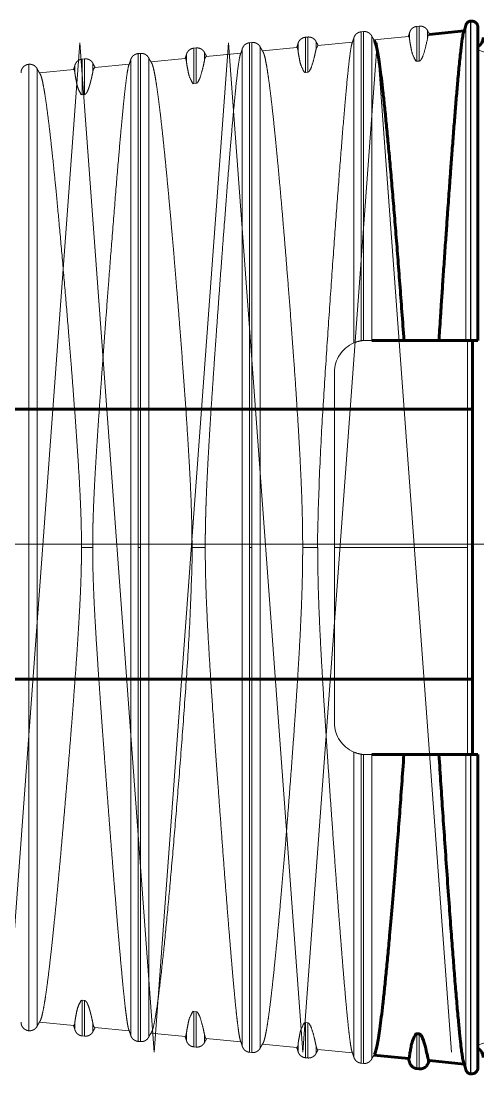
# Model space of a CAD drawing. Header units: millimetres. Extents: x 0 to 840, y 0 to 594.
# Drawn here: x 547.729 to 548.481, y 265.397 to 267.132 of the extents above; entities that cross this region are included whole.
import ezdxf

# ---------------------------------------------------------------- set-up
doc = ezdxf.new("R2010")
doc.units = ezdxf.units.MM
for name, pattern in [('K5LT_AXLED', [19.5, 15, -1.5, 1.5, -1.5]), ('K5LT_BASIC', [0]), ('K5LT_DASHED', [6, 4, -2]), ('K5LT_THIN', [0])]:
    doc.linetypes.add(name, pattern=pattern)
doc.layers.add('Системный слой', color=7, linetype='Continuous')

# ---------------------------------------------------------------- blocks, each defined once
blk = doc.blocks.new('U297')
at = {"layer": 'Системный слой', "color": 30, "linetype": 'K5LT_AXLED', "lineweight": 18, "true_color": 0xff8000}
for q in [(546.723, 265.4332), (546.968, 265.4332)]:
    blk.add_line((546.8455, 267.0957), q, dxfattribs=at)
blk = doc.blocks.new('U298')
at = {"layer": 'Системный слой', "color": 30, "linetype": 'K5LT_AXLED', "lineweight": 18, "true_color": 0xff8000}
for q in [(546.968, 265.4332), (547.213, 265.4332)]:
    blk.add_line((547.0905, 267.0957), q, dxfattribs=at)
blk = doc.blocks.new('U299')
at = {"layer": 'Системный слой', "color": 30, "linetype": 'K5LT_AXLED', "lineweight": 18, "true_color": 0xff8000}
for q in [(547.458, 265.4332), (547.703, 265.4332)]:
    blk.add_line((547.5805, 267.0957), q, dxfattribs=at)
blk = doc.blocks.new('U300')
at = {"layer": 'Системный слой', "color": 30, "linetype": 'K5LT_AXLED', "lineweight": 18, "true_color": 0xff8000}
for q in [(547.213, 265.4332), (547.458, 265.4332)]:
    blk.add_line((547.3355, 267.0957), q, dxfattribs=at)
blk = doc.blocks.new('U301')
at = {"layer": 'Системный слой', "color": 30, "linetype": 'K5LT_AXLED', "lineweight": 18, "true_color": 0xff8000}
for q in [(547.703, 265.4332), (547.948, 265.4332)]:
    blk.add_line((547.8255, 267.0957), q, dxfattribs=at)
blk = doc.blocks.new('U302')
at = {"layer": 'Системный слой', "color": 30, "linetype": 'K5LT_AXLED', "lineweight": 18, "true_color": 0xff8000}
for q in [(547.948, 265.4332), (548.193, 265.4332)]:
    blk.add_line((548.0705, 267.0957), q, dxfattribs=at)
blk = doc.blocks.new('U303')
at = {"layer": 'Системный слой', "color": 30, "linetype": 'K5LT_AXLED', "lineweight": 18, "true_color": 0xff8000}
for q in [(548.193, 265.4332), (548.438, 265.4332)]:
    blk.add_line((548.3155, 267.0957), q, dxfattribs=at)
blk = doc.blocks.new('U296')
at = {"layer": 'Системный слой'}
for name in ['U297', 'U298', 'U300', 'U299', 'U301', 'U302', 'U303']:
    blk.add_blockref(name, (0, 0), dxfattribs=at)

msp = doc.modelspace()

# ---------------------------------------------------------------- linework, layer by layer
at = {"layer": 'Системный слой', "color": 5, "linetype": 'K5LT_BASIC', "lineweight": 60, "true_color": 0x0000ff}
for p, q in [((548.46983, 267.1316), (548.46916, 267.13153)), ((548.40126, 267.10962), (548.45856, 267.11529)), ((548.48135, 267.12115), (548.48135, 266.60566)), ((548.35946, 266.60566), (548.30667, 266.60566)), ((548.35946, 266.60566), (548.41716, 266.60566)), ((548.46151, 266.60566), (548.41716, 266.60566)), ((548.46916, 266.60566), (548.46151, 266.60566)), ((548.46983, 266.60566), (548.46916, 266.60566)), ((548.48135, 266.60566), (548.46983, 266.60566)), ((548.4726, 265.92316), (548.4726, 266.60566)), ((526.2508, 266.49204), (548.4726, 266.49204)), ((526.29019, 266.04754), (548.4726, 266.04754)), ((548.30667, 265.92316), (548.35946, 265.92316)), ((548.41716, 265.92316), (548.35946, 265.92316)), ((548.41716, 265.92316), (548.46151, 265.92316)), ((548.46151, 265.92316), (548.46916, 265.92316)), ((548.46916, 265.92316), (548.46983, 265.92316)), ((548.46983, 265.92316), (548.48135, 265.92316)), ((548.48135, 265.92316), (548.48135, 265.40768)), ((548.38093, 265.4634), (548.38471, 265.46302)), ((548.31012, 265.42821), (548.36709, 265.42258)), ((548.4013, 265.4192), (548.45856, 265.41354)), ((548.38471, 265.40554), (548.38093, 265.40591)), ((548.46983, 265.39723), (548.46916, 265.39729))]:
    msp.add_line(p, q, dxfattribs=at)
at = {"layer": 'Системный слой', "color": 7, "linetype": 'K5LT_THIN', "lineweight": 18}
for p, q in [((548.46916, 267.13153), (548.46916, 266.60566)), ((548.46983, 267.1316), (548.46983, 266.60566)), ((548.46151, 267.12489), (548.46151, 266.60566)), ((548.46426, 266.60566), (548.46426, 266.26441)), ((548.46426, 266.26441), (548.2451, 266.26441)), ((548.46426, 266.26441), (548.46426, 265.92316)), ((548.46151, 265.92316), (548.46151, 265.40394)), ((548.46916, 265.92316), (548.46916, 265.39729)), ((548.46983, 265.92316), (548.46983, 265.39723)), ((548.38093, 265.40591), (548.38093, 265.4634)), ((548.38471, 265.40554), (548.38471, 265.46302)), ((548.36882, 265.41603), (548.36882, 265.42789)), ((548.39854, 265.41312), (548.39854, 265.42491))]:
    msp.add_line(p, q, dxfattribs=at)
at = {"layer": 'Системный слой', "color": 7, "linetype": 'K5LT_DASHED', "lineweight": 18}
for p, q in [((548.29283, 267.11431), (548.28905, 267.11394)), ((548.28905, 267.11394), (548.28905, 266.60496)), ((548.29283, 267.11431), (548.29283, 266.60545)), ((548.36882, 267.10094), (548.36882, 267.1128)), ((548.38471, 267.12328), (548.38093, 267.12291)), ((548.38093, 267.06542), (548.38093, 267.12291)), ((548.38471, 267.0658), (548.38471, 267.12328)), ((548.39854, 267.10392), (548.39854, 267.11571)), ((548.10908, 267.09635), (548.1053, 267.09599)), ((548.1053, 267.09599), (548.1053, 266.26441)), ((548.10908, 267.09635), (548.10908, 266.26441)), ((548.18507, 267.08251), (548.18507, 267.09485)), ((548.20096, 267.10533), (548.19718, 267.10496)), ((548.19718, 267.04704), (548.19718, 267.10496)), ((548.20096, 267.04742), (548.20096, 267.10533)), ((548.21479, 267.08549), (548.21479, 267.09775)), ((548.2176, 267.09147), (548.27473, 267.09712)), ((548.27694, 267.10382), (548.27694, 266.60143)), ((548.30667, 267.10673), (548.30667, 266.60566)), ((548.31012, 267.10061), (548.36704, 267.10624)), ((547.92533, 267.0784), (547.92155, 267.07803)), ((547.92155, 267.07803), (547.92155, 266.26441)), ((547.92533, 267.0784), (547.92533, 266.26441)), ((548.00132, 267.06408), (548.00132, 267.0769)), ((548.01721, 267.08738), (548.01343, 267.08701)), ((548.01343, 267.02869), (548.01343, 267.08701)), ((548.01721, 267.02907), (548.01721, 267.08738)), ((548.03104, 267.06706), (548.03104, 267.0798)), ((548.03395, 267.07332), (548.09089, 267.07895)), ((548.09319, 267.08587), (548.09319, 265.44295)), ((548.12292, 267.08878), (548.12292, 265.44005)), ((548.12649, 267.08247), (548.18323, 267.08807)), ((548.21479, 267.08549), (548.21758, 267.09147)), ((547.74158, 267.06045), (547.74149, 267.06044)), ((547.74149, 267.06044), (547.74149, 266.26441)), ((547.74158, 267.06045), (547.74158, 266.26441)), ((547.81757, 267.04566), (547.81757, 267.05894)), ((547.83346, 267.06943), (547.82968, 267.06906)), ((547.82968, 267.01038), (547.82968, 267.06906)), ((547.83346, 267.01076), (547.83346, 267.06943)), ((547.84729, 267.04864), (547.84729, 267.06185)), ((547.85029, 267.05517), (547.90706, 267.06078)), ((547.90944, 267.06792), (547.90944, 265.46091)), ((547.93917, 267.07082), (547.93917, 265.458)), ((547.94286, 267.06432), (547.99941, 267.06991)), ((548.38093, 267.06542), (548.38471, 267.0658)), ((547.75542, 267.05287), (547.75542, 265.47595)), ((547.75924, 267.04617), (547.81559, 267.05174)), ((548.19718, 267.04704), (548.20096, 267.04742)), ((548.01343, 267.02869), (548.01721, 267.02907)), ((547.82968, 267.01038), (547.83346, 267.01076)), ((548.30667, 266.60566), (548.2976, 266.60566)), ((548.2451, 265.97566), (548.2451, 266.55316)), ((547.74149, 266.26441), (547.74158, 266.26441)), ((547.74149, 266.26441), (547.74149, 265.46839)), ((547.74158, 266.26441), (547.74158, 265.46838)), ((547.82839, 266.26441), (547.84681, 266.26441)), ((547.92155, 266.26441), (547.92533, 266.26441)), ((547.92155, 266.26441), (547.92155, 265.4508)), ((547.92533, 266.26441), (547.92533, 265.45043)), ((548.01043, 266.26441), (548.03223, 266.26441)), ((548.1053, 266.26441), (548.10908, 266.26441)), ((548.1053, 266.26441), (548.1053, 265.43284)), ((548.10908, 266.26441), (548.10908, 265.43247)), ((548.19271, 266.26441), (548.21742, 266.26441)), ((548.27694, 265.9274), (548.27694, 265.425)), ((548.28905, 265.92387), (548.28905, 265.41489)), ((548.29283, 265.92338), (548.29283, 265.41452)), ((548.2976, 265.92316), (548.30667, 265.92316)), ((548.30667, 265.92316), (548.30667, 265.4221)), ((547.82968, 265.51844), (547.83346, 265.51807)), ((547.82968, 265.45977), (547.82968, 265.51844)), ((547.83346, 265.4594), (547.83346, 265.51807)), ((548.01343, 265.50014), (548.01721, 265.49976)), ((548.01343, 265.44182), (548.01343, 265.50014)), ((548.01721, 265.44145), (548.01721, 265.49976)), ((547.75924, 265.48266), (547.81566, 265.47708)), ((547.81757, 265.46988), (547.81757, 265.48316)), ((547.84729, 265.46698), (547.84729, 265.48019)), ((548.19718, 265.48179), (548.20096, 265.48141)), ((548.19718, 265.42387), (548.19718, 265.48179)), ((548.20096, 265.4235), (548.20096, 265.48141)), ((547.74158, 265.46838), (547.74149, 265.46839)), ((547.85036, 265.47365), (547.90706, 265.46805)), ((547.94286, 265.46451), (547.99947, 265.45892)), ((548.00132, 265.46475), (547.99947, 265.45892)), ((548.00132, 265.45193), (548.00132, 265.46475)), ((548.03104, 265.44903), (548.03104, 265.46177)), ((547.83346, 265.4594), (547.82968, 265.45977)), ((547.92533, 265.45043), (547.92155, 265.4508)), ((548.034, 265.4555), (548.09089, 265.44988)), ((548.12649, 265.44636), (548.18328, 265.44075)), ((548.18507, 265.43398), (548.18507, 265.44632)), ((548.01721, 265.44145), (548.01343, 265.44182)), ((548.10908, 265.43247), (548.1053, 265.43284)), ((548.21479, 265.43107), (548.21479, 265.44334)), ((548.21765, 265.43735), (548.27473, 265.43171)), ((548.20096, 265.4235), (548.19718, 265.42387)), ((548.29283, 265.41452), (548.28905, 265.41489))]:
    msp.add_line(p, q, dxfattribs=at)
at = {"layer": 'Системный слой', "color": 30, "linetype": 'K5LT_AXLED', "lineweight": 18, "true_color": 0xff8000}
msp.add_line((519.2633, 266.26979), (571.47579, 266.26979), dxfattribs=at)
at = {"layer": 'Системный слой', "color": 7, "linetype": 'K5LT_DASHED', "lineweight": 18}
for centre, radius, start, end in [((548.40432, 267.10467), 0.00583, 121.86545, 187.37634), ((548.0385, 267.0674), 0.00746, 127.54947, 182.60592), ((547.85529, 267.04891), 0.008, 128.57574, 181.93972), ((548.2976, 266.55316), 0.0525, 113.17289, 180), ((548.2976, 266.55316), 0.0525, 99.37555, 113.17289), ((548.2976, 266.55316), 0.0525, 95.21284, 99.37555), ((548.2976, 266.55316), 0.0525, 90, 95.21284), ((548.2976, 265.97566), 0.0525, 180, 246.82711), ((548.2976, 265.97566), 0.0525, 246.82711, 260.62445), ((548.2976, 265.97566), 0.0525, 260.62445, 264.78716), ((548.2976, 265.97566), 0.0525, 264.78716, 270), ((547.80967, 265.4823), 0.00795, 319.0067, 6.26832), ((548.17838, 265.44537), 0.00676, 316.7756, 8.04767)]:
    msp.add_arc(centre, radius, start, end, dxfattribs=at)
at = {"layer": 'Системный слой', "color": 5, "linetype": 'K5LT_BASIC', "lineweight": 60, "true_color": 0x0000ff}
for centre, radius, start, end in [((548.4726, 267.10441), 0.0175, 299.99681, 359.99971), ((548.36274, 265.42691), 0.00616, 315.34747, 9.15221), ((548.4726, 265.42441), 0.0175, 0.00029, 60.00319), ((548.47085, 265.40768), 0.0105, 264.41985, 0)]:
    msp.add_arc(centre, radius, start, end, dxfattribs=at)
at = {"layer": 'Системный слой', "color": 7, "linetype": 'K5LT_THIN', "lineweight": 18}
for centre, radius, start, end in [((548.82689, 268.10524), 1.07819, 251.30787, 252.67691), ((548.82674, 264.42406), 1.07769, 107.32278, 108.69245)]:
    msp.add_arc(centre, radius, start, end, dxfattribs=at)
at = {"layer": 'Системный слой', "color": 5, "linetype": 'K5LT_BASIC', "lineweight": 60, "true_color": 0x0000ff}
for points, weights in [([(548.46151, 267.12489), (548.46242, 267.12863), (548.46533, 267.13116), (548.46916, 267.13153)], [0.892480727079, 0.782516831281, 0.782516831281, 0.892480727079]), ([(548.46983, 267.1316), (548.47644, 267.13225), (548.48135, 267.12779), (548.48135, 267.12115)], [0.892480400514, 0.697264518882, 0.697234777999, 0.892391177864]), ([(548.45806, 267.114), (548.45947, 267.11756), (548.46062, 267.1212), (548.46151, 267.12489)], [0.906129281418, 0.912585599516, 0.920539513363, 0.92999102296]), ([(548.36882, 265.41602), (548.36819, 265.41825), (548.36746, 265.42045), (548.36664, 265.42263)], [0.924907631488, 0.918092726208, 0.911843527563, 0.906160035555]), ([(548.38093, 265.40591), (548.37501, 265.40649), (548.37044, 265.4103), (548.36882, 265.41602)], [0.849852477649, 0.751400169104, 0.751400169104, 0.849852477649]), ([(548.39854, 265.41312), (548.39584, 265.40782), (548.39063, 265.40497), (548.38471, 265.40554)], [0.849892630913, 0.751435670759, 0.751435670759, 0.849892630913]), ([(548.40193, 265.41914), (548.40071, 265.41717), (548.39958, 265.41517), (548.39854, 265.41312)], [0.906846430728, 0.912417462858, 0.91854645373, 0.925233403343]), ([(548.45806, 265.41483), (548.45947, 265.41127), (548.46062, 265.40763), (548.46151, 265.40394)], [0.906123732603, 0.912581042064, 0.920536805516, 0.92999102296]), ([(548.46151, 265.40394), (548.46242, 265.40019), (548.46533, 265.39767), (548.46916, 265.39729)], [0.892480727079, 0.782516831281, 0.782516831281, 0.892480727079])]:
    msp.add_rational_spline(points, weights, degree=3, dxfattribs=at)
at = {"layer": 'Системный слой', "color": 7, "linetype": 'K5LT_DASHED', "lineweight": 18}
for points, weights in [([(548.27694, 267.10383), (548.27857, 267.10955), (548.28313, 267.11336), (548.28905, 267.11394)], [0.89172220192, 0.788419438595, 0.788419438595, 0.89172220192]), ([(548.29283, 267.11431), (548.29875, 267.11489), (548.30397, 267.11203), (548.30667, 267.10673)], [0.8918674743, 0.7885478817, 0.7885478817, 0.8918674743]), ([(548.36882, 267.1128), (548.36819, 267.11058), (548.36746, 267.10838), (548.36664, 267.1062)], [0.924907631488, 0.918092726208, 0.911843527564, 0.906160035555]), ([(548.38093, 267.12291), (548.37501, 267.12234), (548.37044, 267.11852), (548.36882, 267.1128)], [0.849852477643, 0.751400169099, 0.751400169099, 0.849852477643]), ([(548.39854, 267.11571), (548.39584, 267.12101), (548.39063, 267.12386), (548.38471, 267.12328)], [0.849892630908, 0.751435670754, 0.751435670754, 0.849892630908]), ([(548.40193, 267.10969), (548.40071, 267.11165), (548.39958, 267.11366), (548.39854, 267.11571)], [0.906846430782, 0.912417462912, 0.918546453784, 0.925233403397]), ([(548.09319, 267.08587), (548.09482, 267.09159), (548.09938, 267.09541), (548.1053, 267.09599)], [0.846949931963, 0.748833872744, 0.748833872744, 0.846949931963]), ([(548.10908, 267.09635), (548.115, 267.09693), (548.12022, 267.09408), (548.12292, 267.08878)], [0.84699078067, 0.748869989278, 0.748869989278, 0.84699078067]), ([(548.18507, 267.09485), (548.18442, 267.09255), (548.18366, 267.09028), (548.18281, 267.08803)], [0.922890203197, 0.915748200175, 0.909209681106, 0.903274645987]), ([(548.19718, 267.10496), (548.19126, 267.10438), (548.18669, 267.10057), (548.18507, 267.09485)], [0.847919726766, 0.749691320358, 0.749691320358, 0.847919726766]), ([(548.21479, 267.09775), (548.21209, 267.10305), (548.20688, 267.10591), (548.20096, 267.10533)], [0.847959759214, 0.749726715193, 0.749726715193, 0.847959759214]), ([(548.2183, 267.09154), (548.21704, 267.09357), (548.21587, 267.09564), (548.21479, 267.09775)], [0.904005038133, 0.909813719025, 0.9162176973, 0.923216972959]), ([(548.27421, 267.09578), (548.27526, 267.09843), (548.27617, 267.10111), (548.27694, 267.10383)], [0.901308050926, 0.907996813029, 0.915527360775, 0.923899694165]), ([(548.30667, 267.10673), (548.30794, 267.10423), (548.30935, 267.10179), (548.31088, 267.09942)], [0.948406421082, 0.941582194062, 0.935594010224, 0.930441869566]), ([(547.90944, 267.06792), (547.91107, 267.07364), (547.91563, 267.07745), (547.92155, 267.07803)], [0.845006399378, 0.747115491318, 0.747115491318, 0.845006399378]), ([(547.92533, 267.0784), (547.93125, 267.07898), (547.93647, 267.07612), (547.93917, 267.07083)], [0.845047421371, 0.747151761063, 0.747151761063, 0.845047421371]), ([(548.00132, 267.0769), (548.00065, 267.07453), (547.99987, 267.07218), (547.99898, 267.06986)], [0.920866260583, 0.913374542806, 0.906525493642, 0.900319113092]), ([(548.01343, 267.08701), (548.00751, 267.08643), (548.00294, 267.08262), (548.00132, 267.0769)], [0.845979687717, 0.747976027754, 0.747976027754, 0.845979687717]), ([(548.03104, 267.0798), (548.02834, 267.0851), (548.02313, 267.08796), (548.01721, 267.08738)], [0.846020023386, 0.748011690684, 0.748011690684, 0.846020023386]), ([(548.03468, 267.07339), (548.03337, 267.07548), (548.03215, 267.07762), (548.03104, 267.0798)], [0.901110023413, 0.907170755768, 0.91386545648, 0.921194125549]), ([(548.09036, 267.07758), (548.09145, 267.08031), (548.0924, 267.08307), (548.09319, 267.08587)], [0.898267955678, 0.905243646049, 0.913114022293, 0.921879084408]), ([(548.12292, 267.08878), (548.12423, 267.08621), (548.12568, 267.08369), (548.12726, 267.08125)], [0.922206389104, 0.91363952191, 0.905951930786, 0.899143615732]), ([(547.72885, 267.04651), (547.72885, 267.05409), (547.73395, 267.0597), (547.74149, 267.06044)], [0.843020689002, 0.697344939882, 0.697369534576, 0.843094473082]), ([(547.74158, 267.06045), (547.7475, 267.06103), (547.75272, 267.05817), (547.75542, 267.05287)], [0.843096406126, 0.745426763815, 0.745426763815, 0.843096406126]), ([(547.81757, 267.05895), (547.81687, 267.0565), (547.81607, 267.05408), (547.81514, 267.05169)], [0.918835172921, 0.910960074336, 0.903768381272, 0.89726009373]), ([(547.82968, 267.06906), (547.82376, 267.06848), (547.81919, 267.06467), (547.81757, 267.05895)], [0.844031792733, 0.746253789297, 0.746253789297, 0.844031792733]), ([(547.84729, 267.06185), (547.84459, 267.06715), (547.83938, 267.07), (547.83346, 267.06943)], [0.844072906084, 0.746290139816, 0.746290139816, 0.844072906084]), ([(547.85105, 267.05524), (547.84969, 267.05739), (547.84844, 267.0596), (547.84729, 267.06185)], [0.898143329612, 0.90447624945, 0.911483219118, 0.919164238614]), ([(547.90651, 267.05938), (547.90765, 267.06218), (547.90862, 267.06504), (547.90944, 267.06792)], [0.895128954665, 0.90242017325, 0.910661072145, 0.919851651352]), ([(547.93917, 267.07083), (547.94052, 267.06817), (547.94202, 267.06559), (547.94366, 267.06307)], [0.920180102935, 0.91121726195, 0.903187806254, 0.896091735846]), ([(547.75542, 267.05287), (547.75681, 267.05014), (547.75836, 267.04748), (547.76006, 267.04489)], [0.918146446437, 0.908751943739, 0.90034756257, 0.892933302931]), ([(547.72885, 265.48232), (547.72885, 265.47474), (547.73395, 265.46912), (547.74149, 265.46839)], [0.843020689002, 0.697344939882, 0.697369534576, 0.843094473082]), ([(547.75542, 265.47595), (547.75681, 265.47869), (547.75836, 265.48136), (547.76007, 265.48395)], [0.918146446437, 0.908735689718, 0.900318483636, 0.892894828191]), ([(547.74158, 265.46838), (547.7475, 265.4678), (547.75272, 265.47066), (547.75542, 265.47595)], [0.843096406126, 0.745426763815, 0.745426763815, 0.843096406126]), ([(547.81757, 265.46988), (547.81687, 265.47233), (547.81607, 265.47475), (547.81514, 265.47714)], [0.918835172921, 0.910960074336, 0.903768381272, 0.89726009373]), ([(547.82968, 265.45977), (547.82376, 265.46035), (547.81919, 265.46416), (547.81757, 265.46988)], [0.844031792733, 0.746253789297, 0.746253789297, 0.844031792733]), ([(547.84729, 265.46698), (547.84459, 265.46168), (547.83938, 265.45882), (547.83346, 265.4594)], [0.844072906084, 0.746290139816, 0.746290139816, 0.844072906084]), ([(547.85105, 265.47359), (547.84969, 265.47143), (547.84844, 265.46923), (547.84729, 265.46698)], [0.898143329612, 0.90447624945, 0.911483219118, 0.919164238614]), ([(547.90652, 265.46943), (547.90765, 265.46663), (547.90863, 265.46379), (547.90944, 265.46091)], [0.895184927128, 0.902462340662, 0.91068458207, 0.919851651352]), ([(547.93917, 265.458), (547.94052, 265.46066), (547.94202, 265.46325), (547.94367, 265.46577)], [0.920180102935, 0.911198504625, 0.903154202446, 0.896047196399]), ([(547.90944, 265.46091), (547.91107, 265.45519), (547.91563, 265.45137), (547.92155, 265.4508)], [0.845006399378, 0.747115491318, 0.747115491318, 0.845006399378]), ([(547.92533, 265.45043), (547.93125, 265.44985), (547.93647, 265.4527), (547.93917, 265.458)], [0.845047421371, 0.747151761063, 0.747151761063, 0.845047421371]), ([(548.00132, 265.45193), (548.00065, 265.4543), (547.99987, 265.45665), (547.99898, 265.45897)], [0.920866260583, 0.913374542806, 0.906525493642, 0.900319113092]), ([(548.01343, 265.44182), (548.00751, 265.4424), (548.00294, 265.44621), (548.00132, 265.45193)], [0.845979687717, 0.747976027754, 0.747976027754, 0.845979687717]), ([(548.03104, 265.44903), (548.02834, 265.44373), (548.02313, 265.44087), (548.01721, 265.44145)], [0.846020023386, 0.748011690684, 0.748011690684, 0.846020023386]), ([(548.03468, 265.45544), (548.03337, 265.45335), (548.03215, 265.45121), (548.03104, 265.44903)], [0.901110023413, 0.907170755768, 0.91386545648, 0.921194125549]), ([(548.09037, 265.45122), (548.09146, 265.4485), (548.0924, 265.44575), (548.09319, 265.44295)], [0.898336663992, 0.905295314397, 0.913142787869, 0.921879084408]), ([(548.12292, 265.44005), (548.12423, 265.44263), (548.12568, 265.44514), (548.12727, 265.44759)], [0.922206389104, 0.913623954951, 0.905923995258, 0.899106510025]), ([(548.09319, 265.44295), (548.09482, 265.43723), (548.09938, 265.43342), (548.1053, 265.43284)], [0.846949932008, 0.748833872784, 0.748833872784, 0.846949932008]), ([(548.10908, 265.43247), (548.115, 265.4319), (548.12022, 265.43475), (548.12292, 265.44005)], [0.846990780714, 0.748869989317, 0.748869989317, 0.846990780714]), ([(548.18507, 265.43398), (548.18442, 265.43627), (548.18366, 265.43855), (548.18281, 265.4408)], [0.922890203197, 0.915748200175, 0.909209681106, 0.903274645987]), ([(548.19718, 265.42387), (548.19126, 265.42445), (548.18669, 265.42826), (548.18507, 265.43398)], [0.847919726791, 0.74969132038, 0.74969132038, 0.847919726791]), ([(548.21479, 265.43107), (548.21209, 265.42578), (548.20688, 265.42292), (548.20096, 265.4235)], [0.847959759238, 0.749726715215, 0.749726715215, 0.847959759238]), ([(548.2183, 265.43729), (548.21704, 265.43526), (548.21587, 265.43319), (548.21479, 265.43107)], [0.904005038133, 0.909813719025, 0.9162176973, 0.923216972959]), ([(548.27422, 265.43302), (548.27527, 265.43038), (548.27617, 265.42771), (548.27694, 265.425)], [0.901370869105, 0.908043951973, 0.915553560326, 0.923899694165]), ([(548.30667, 265.4221), (548.30794, 265.4246), (548.30934, 265.42704), (548.31088, 265.42941)], [0.948406421082, 0.941583139746, 0.935595669894, 0.930444011526]), ([(548.27694, 265.425), (548.27857, 265.41928), (548.28313, 265.41547), (548.28905, 265.41489)], [0.891725397196, 0.78842226371, 0.78842226371, 0.891725397196]), ([(548.29283, 265.41452), (548.29875, 265.41394), (548.30397, 265.4168), (548.30667, 265.4221)], [0.8918674743, 0.7885478817, 0.7885478817, 0.8918674743])]:
    msp.add_rational_spline(points, weights, degree=3, dxfattribs=at)
at = {"layer": 'Системный слой', "color": 5, "linetype": 'K5LT_BASIC', "lineweight": 60, "true_color": 0x0000ff}
for points, knots in [([(548.45807, 267.11401), (548.45751, 267.1126), (548.45616, 267.10684), (548.45376, 267.08964), (548.45099, 267.06385), (548.44833, 267.03533), (548.44582, 267.00633), (548.44344, 266.97725), (548.44103, 266.9467), (548.43869, 266.91605), (548.43655, 266.88734), (548.43479, 266.86339), (548.4333, 266.84283), (548.43181, 266.82196), (548.43002, 266.79675), (548.42784, 266.7656), (548.42549, 266.73152), (548.42323, 266.69816), (548.42125, 266.66861), (548.41958, 266.64315), (548.41819, 266.62183), (548.41747, 266.61051), (548.41716, 266.60566)], [0, 0, 0, 0, 1.7767221, 4.0107513, 6.0120692, 7.7341334, 9.1304017, 10.4335854, 11.6824698, 12.9158402, 13.9242562, 14.7154748, 15.2933748, 15.8673962, 16.6043156, 17.4924973, 18.5086704, 19.4783011, 20.4013896, 21.2934499, 22.154482, 23, 23, 23, 23]), ([(548.35946, 266.60566), (548.35836, 266.62154), (548.35612, 266.65297), (548.35272, 266.69886), (548.34932, 266.74325), (548.34595, 266.78591), (548.34262, 266.82663), (548.33936, 266.8651), (548.3362, 266.90102), (548.33315, 266.93418), (548.33024, 266.96439), (548.32746, 266.99174), (548.32479, 267.01628), (548.32223, 267.038), (548.31977, 267.05685), (548.31744, 267.07253), (548.31524, 267.08487), (548.3132, 267.09374), (548.31178, 267.09782), (548.31103, 267.09918), (548.31087, 267.09943)], [0, 0, 0, 0, 1.215852, 2.4317041, 3.6475561, 4.8634081, 6.0792601, 7.2951122, 8.5109642, 9.7268162, 10.9426683, 12.1585203, 13.3743723, 14.5902243, 15.8060764, 17.0219284, 18.2377804, 19.4536325, 20.6694845, 21, 21, 21, 21]), ([(548.31087, 265.42941), (548.31164, 265.4306), (548.31306, 265.43441), (548.31528, 265.44417), (548.31745, 265.45636), (548.31974, 265.47176), (548.32215, 265.49023), (548.32467, 265.51154), (548.32731, 265.53565), (548.33005, 265.56253), (548.33292, 265.59219), (548.33625, 265.62831), (548.34008, 265.67195), (548.34444, 265.72418), (548.34858, 265.776), (548.35243, 265.82608), (548.35594, 265.87338), (548.35829, 265.90634), (548.35946, 265.92316)], [0, 0, 0, 0, 1.4337648, 2.5316545, 3.6295442, 4.7274339, 5.8253236, 6.9232133, 8.021103, 9.1189927, 10.2168824, 11.3147721, 12.778625, 14.242478, 15.7063309, 16.8042206, 17.9021103, 19, 19, 19, 19]), ([(548.41716, 265.92316), (548.41821, 265.90674), (548.42031, 265.87436), (548.42356, 265.82563), (548.42698, 265.77548), (548.43064, 265.72309), (548.43426, 265.67259), (548.43759, 265.62735), (548.44055, 265.58836), (548.44333, 265.55289), (548.4461, 265.51916), (548.44872, 265.48912), (548.45104, 265.46477), (548.45294, 265.44678), (548.45447, 265.43422), (548.45565, 265.42598), (548.45658, 265.42055), (548.4574, 265.41678), (548.45791, 265.41518), (548.45816, 265.41459)], [0, 0, 0, 0, 1.1392556, 2.2785113, 3.5443508, 4.9367744, 6.4557819, 7.8482055, 9.114045, 10.3798846, 11.7723082, 13.2913157, 14.6767068, 15.921449, 17.0114776, 17.9010815, 18.5972933, 19.2653753, 20, 20, 20, 20]), ([(548.38471, 265.46302), (548.38476, 265.46302), (548.38486, 265.46301), (548.38499, 265.46298), (548.38514, 265.46294), (548.38529, 265.46291), (548.38557, 265.46273), (548.38555, 265.46293), (548.38675, 265.46179), (548.38709, 265.46187), (548.39136, 265.45456), (548.39659, 265.43481), (548.39916, 265.42157), (548.39854, 265.42491)], [0, 0, 0, 0, 1, 2, 3, 4.3333333, 6, 7.5824985, 8.7474954, 9.5299384, 10.1789927, 11.6806625, 14, 14, 14, 14]), ([(548.40115, 265.41922), (548.40093, 265.41926), (548.40046, 265.41957), (548.39983, 265.42061), (548.39932, 265.42195), (548.39897, 265.42315), (548.39873, 265.4241), (548.39858, 265.42471), (548.39855, 265.42489), (548.39854, 265.42491)], [0, 0, 0, 0, 1.4303744, 3.1904714, 4.7766543, 6.2106766, 7.527461, 8.7882182, 10, 10, 10, 10])]:
    msp.add_open_spline(points, degree=3, knots=knots, dxfattribs=at)
at = {"layer": 'Системный слой', "color": 7, "linetype": 'K5LT_DASHED', "lineweight": 18}
for points, knots in [([(548.27421, 267.09579), (548.27369, 267.09448), (548.27228, 267.08873), (548.26958, 267.06972), (548.26608, 267.03685), (548.26166, 266.98812), (548.25713, 266.93309), (548.25173, 266.86362), (548.24592, 266.78521), (548.23977, 266.69915), (548.23348, 266.60847), (548.22728, 266.51233), (548.22123, 266.41462), (548.21723, 266.29378), (548.21681, 266.2594), (548.21742, 266.26441)], [0, 0, 0, 0, 0.8244262, 2.0890573, 3.3536885, 4.6183196, 5.8829508, 7.1475819, 8.4122131, 9.6768442, 10.9414754, 12.2061065, 13.4707377, 14.7353688, 16, 16, 16, 16]), ([(548.36716, 267.10625), (548.3673, 267.10624), (548.36758, 267.10604), (548.36793, 267.10528), (548.3682, 267.10437), (548.36838, 267.10358), (548.36851, 267.10289), (548.36862, 267.10226), (548.36871, 267.10169), (548.36878, 267.10124), (548.36881, 267.10098), (548.36882, 267.10093), (548.36882, 267.10094)], [0, 0, 0, 0, 1.7354171, 3.6470833, 5.1700575, 6.3433169, 7.366679, 8.4238859, 9.5498611, 10.6992307, 11.8493385, 13, 13, 13, 13]), ([(548.38471, 267.0658), (548.38476, 267.06581), (548.38486, 267.06582), (548.38499, 267.06585), (548.38514, 267.06589), (548.38529, 267.06592), (548.38557, 267.0661), (548.38555, 267.0659), (548.38675, 267.06704), (548.38709, 267.06696), (548.39136, 267.07427), (548.39659, 267.09402), (548.39916, 267.10726), (548.39854, 267.10392)], [0, 0, 0, 0, 1, 2, 3, 4.3333333, 6, 7.5824986, 8.7474957, 9.529939, 10.1789936, 11.6806631, 14, 14, 14, 14]), ([(548.09036, 267.07758), (548.08982, 267.07622), (548.08848, 267.07082), (548.08608, 267.05468), (548.08322, 267.0295), (548.0802, 266.99888), (548.07686, 266.96184), (548.07282, 266.91402), (548.06825, 266.8569), (548.06375, 266.79857), (548.05994, 266.74786), (548.05662, 266.703), (548.05342, 266.6591), (548.0503, 266.61544), (548.04738, 266.57381), (548.04475, 266.53538), (548.04229, 266.49852), (548.04006, 266.46345), (548.03804, 266.43003), (548.03638, 266.40018), (548.0351, 266.3746), (548.03417, 266.35328), (548.03348, 266.33494), (548.03299, 266.31878), (548.03264, 266.30443), (548.03243, 266.29234), (548.03231, 266.28241), (548.03225, 266.27456), (548.03223, 266.26874), (548.03223, 266.26518), (548.03223, 266.26439), (548.03223, 266.26441)], [0, 0, 0, 0, 1.6903303, 3.9459336, 6.0605617, 7.8932394, 9.7259171, 11.8405453, 14.2371238, 16.2773483, 17.8202437, 19.0655247, 20.3538814, 21.677482, 22.8060669, 23.8735625, 24.8502074, 25.7516655, 26.5563706, 27.2725178, 27.8710721, 28.3817949, 28.827115, 29.2527298, 29.6691723, 30.0733323, 30.4597959, 30.8360447, 31.2155657, 31.6047165, 32, 32, 32, 32]), ([(548.19271, 266.26441), (548.19271, 266.26946), (548.19266, 266.28142), (548.19241, 266.30245), (548.1918, 266.32978), (548.19068, 266.36215), (548.18906, 266.39822), (548.18703, 266.43629), (548.18451, 266.47829), (548.18142, 266.52578), (548.17764, 266.58003), (548.17349, 266.63643), (548.16934, 266.69045), (548.16555, 266.73809), (548.16206, 266.78058), (548.15876, 266.81943), (548.15555, 266.856), (548.15243, 266.89025), (548.14941, 266.92214), (548.14649, 266.95146), (548.14368, 266.97806), (548.14102, 267.0017), (548.13853, 267.02217), (548.13622, 267.03928), (548.13413, 267.05308), (548.13226, 267.06373), (548.1306, 267.07157), (548.12915, 267.07694), (548.12805, 267.07988), (548.12743, 267.08101), (548.12721, 267.08133)], [0, 0, 0, 0, 0.4247357, 0.9989155, 1.7304048, 2.6349347, 3.5709264, 4.5541109, 5.5844884, 6.8115027, 8.2272885, 9.8318457, 11.3420172, 12.7420721, 14.0162793, 15.2904865, 16.5646937, 17.8389009, 19.1131081, 20.3873153, 21.6615225, 22.9357297, 24.1949925, 25.4243665, 26.5939629, 27.7037816, 28.7302263, 29.6795893, 30.5345666, 31, 31, 31, 31]), ([(548.18334, 267.08808), (548.18338, 267.08808), (548.1836, 267.08803), (548.18395, 267.0876), (548.18433, 267.08652), (548.18463, 267.08524), (548.18484, 267.08403), (548.18498, 267.08313), (548.18505, 267.08266), (548.18506, 267.08253), (548.18507, 267.08251)], [0, 0, 0, 0, 0.4206294, 2.2763651, 4.0322704, 5.6380659, 7.3801888, 8.9096055, 10.1437359, 11, 11, 11, 11]), ([(548.20096, 267.04742), (548.20101, 267.04742), (548.20111, 267.04744), (548.20125, 267.04746), (548.20139, 267.0475), (548.20156, 267.04756), (548.20177, 267.0476), (548.20199, 267.0479), (548.2029, 267.04793), (548.20706, 267.05453), (548.21144, 267.07024), (548.21325, 267.07848), (548.2142, 267.08278), (548.21448, 267.08407), (548.21456, 267.08443), (548.21467, 267.08495), (548.21475, 267.0853), (548.21479, 267.08546), (548.2148, 267.08551), (548.21479, 267.0855), (548.21479, 267.08549)], [0, 0, 0, 0, 1.5, 3, 4.5, 6.5, 9, 11.5, 13.5, 15, 17, 18.55, 19.6501932, 19.8005797, 19.9511594, 20.101739, 20.5534781, 20.7040578, 20.8528984, 21, 21, 21, 21]), ([(547.90651, 267.05938), (547.90605, 267.05822), (547.90484, 267.05369), (547.90279, 267.041), (547.90052, 267.02268), (547.89844, 267.00355), (547.89619, 266.98113), (547.89325, 266.94975), (547.88922, 266.90371), (547.88419, 266.84293), (547.87871, 266.77407), (547.87361, 266.70812), (547.86948, 266.65368), (547.8661, 266.60841), (547.86322, 266.56923), (547.86047, 266.53123), (547.85793, 266.49531), (547.85555, 266.46071), (547.85325, 266.42573), (547.85117, 266.39162), (547.84949, 266.36061), (547.84838, 266.33628), (547.84768, 266.31694), (547.84723, 266.30088), (547.84697, 266.28697), (547.84685, 266.27631), (547.84682, 266.26926), (547.84681, 266.26557), (547.84681, 266.26459), (547.84681, 266.26441)], [0, 0, 0, 0, 1.3577964, 3.3468383, 4.9380719, 6.131497, 7.3249222, 8.9161557, 10.9051976, 13.2920479, 15.6788982, 17.6458397, 19.1928723, 20.2978955, 21.3808184, 22.3775494, 23.310189, 24.1367464, 24.921313, 25.7543368, 26.4722744, 27.0751259, 27.5120601, 27.9688847, 28.4459272, 28.9236248, 29.3453756, 29.710852, 30, 30, 30, 30]), ([(548.01043, 266.26441), (548.01044, 266.27128), (548.01035, 266.28523), (548.00997, 266.30758), (548.00924, 266.33311), (548.00796, 266.36497), (548.00587, 266.40549), (548.00283, 266.4553), (547.99902, 266.51131), (547.9948, 266.569), (547.99071, 266.62245), (547.98704, 266.66861), (547.98385, 266.70772), (547.98092, 266.74269), (547.97809, 266.77573), (547.97527, 266.80774), (547.97248, 266.83858), (547.96973, 266.86808), (547.96703, 266.89603), (547.96441, 266.92222), (547.96186, 266.94649), (547.95941, 266.96862), (547.95707, 266.98848), (547.95486, 267.00598), (547.95278, 267.02101), (547.95085, 267.03358), (547.94916, 267.04329), (547.94775, 267.05021), (547.94668, 267.0547), (547.94582, 267.05778), (547.945, 267.06029), (547.94424, 267.0621), (547.94375, 267.06295), (547.94356, 267.06322)], [0, 0, 0, 0, 0.6795372, 1.3586274, 2.1119061, 3.0298987, 4.2190216, 5.6659671, 7.3404198, 9.0785595, 10.7314375, 12.1413646, 13.3699902, 14.5138728, 15.6756301, 16.8570496, 18.0500877, 19.2534037, 20.4638696, 21.6850603, 22.9151884, 24.1515727, 25.3879569, 26.6171913, 27.8357009, 29.0295076, 30.1917835, 31.1286789, 31.8559592, 32.3815071, 32.9027473, 33.5661439, 34, 34, 34, 34]), ([(547.99953, 267.06991), (547.99971, 267.0699), (548.00004, 267.06962), (548.00046, 267.06861), (548.00079, 267.06731), (548.00101, 267.0661), (548.00117, 267.06514), (548.00127, 267.06446), (548.00131, 267.06417), (548.00132, 267.06408)], [0, 0, 0, 0, 1.7890624, 3.4874266, 5.1008726, 6.6294003, 7.7594657, 8.8829989, 10, 10, 10, 10]), ([(548.01721, 267.02907), (548.01726, 267.02907), (548.01736, 267.02909), (548.0175, 267.02912), (548.01764, 267.02915), (548.01781, 267.02922), (548.01802, 267.02925), (548.01828, 267.02957), (548.01914, 267.02956), (548.02331, 267.03612), (548.02768, 267.05175), (548.0295, 267.06), (548.03045, 267.06433), (548.03073, 267.06563), (548.03081, 267.06599), (548.0309, 267.06641), (548.03097, 267.06673), (548.03102, 267.06694), (548.03104, 267.06704), (548.03105, 267.06708), (548.03104, 267.06707), (548.03104, 267.06706)], [0, 0, 0, 0, 1.5714286, 3.1428571, 4.7142857, 6.8095238, 9.4285714, 12.047619, 14.1428571, 15.7142857, 17.8095238, 19.4333333, 20.5859179, 20.743468, 20.9012217, 21.0589754, 21.3744828, 21.5322365, 21.6899902, 21.8459113, 22, 22, 22, 22]), ([(547.82839, 266.26441), (547.82839, 266.27058), (547.82831, 266.28317), (547.82792, 266.30349), (547.82718, 266.32684), (547.82588, 266.35611), (547.82386, 266.39239), (547.82118, 266.43392), (547.81817, 266.47655), (547.81499, 266.51929), (547.81143, 266.56521), (547.80718, 266.61824), (547.80214, 266.6789), (547.79667, 266.74221), (547.79132, 266.80137), (547.78664, 266.85067), (547.78278, 266.88925), (547.77961, 266.91928), (547.77683, 266.94429), (547.77422, 266.96635), (547.77169, 266.98615), (547.76925, 267.00353), (547.7669, 267.01831), (547.76469, 267.03007), (547.76264, 267.03862), (547.76114, 267.04294), (547.76033, 267.04446), (547.7601, 267.04483)], [0, 0, 0, 0, 0.5433006, 1.0858715, 1.6866607, 2.4165807, 3.3585085, 4.414684, 5.4645123, 6.4505797, 7.5209879, 8.8506863, 10.4709005, 12.3094038, 14.1549136, 15.8461942, 17.2425109, 18.4344018, 19.5350951, 20.6524208, 21.7863791, 22.9286536, 24.0750863, 25.221519, 26.3679517, 27.5143844, 28, 28, 28, 28]), ([(547.81572, 267.05174), (547.81587, 267.05173), (547.81617, 267.05152), (547.81662, 267.05059), (547.81703, 267.04901), (547.81736, 267.04717), (547.81751, 267.04609), (547.81757, 267.04566)], [0, 0, 0, 0, 1.2070415, 2.6806462, 4.4597544, 6.3466873, 8, 8, 8, 8]), ([(547.83346, 267.01076), (547.8335, 267.01077), (547.83359, 267.01078), (547.83373, 267.0108), (547.83385, 267.01083), (547.83396, 267.01087), (547.83405, 267.01089), (547.83414, 267.01093), (547.83423, 267.01097), (547.83429, 267.01099), (547.83435, 267.01102), (547.83444, 267.01107), (547.83455, 267.01113), (547.83464, 267.01118), (547.83476, 267.01126), (547.8349, 267.01136), (547.8351, 267.01151), (547.83531, 267.01169), (547.83547, 267.01184), (547.83553, 267.0119), (547.83559, 267.01196), (547.83572, 267.01209), (547.83592, 267.01231), (547.83621, 267.01267), (547.83657, 267.01315), (547.83703, 267.01383), (547.83765, 267.01489), (547.83848, 267.01655), (547.8395, 267.01895), (547.84057, 267.02192), (547.84159, 267.02514), (547.84245, 267.0281), (547.84318, 267.03083), (547.84385, 267.03345), (547.84448, 267.03605), (547.84507, 267.03855), (547.8456, 267.04089), (547.84607, 267.04301), (547.84647, 267.04484), (547.8468, 267.04635), (547.84705, 267.04751), (547.84722, 267.04831), (547.84728, 267.04857), (547.84729, 267.04864)], [0, 0, 0, 0, 2.8518519, 5.4320988, 9.6613757, 11.6208113, 13.6209877, 15.6269841, 17.5250984, 19.2334286, 20.6987527, 21.9446907, 22.9741524, 23.8238696, 24.5034131, 25.0964149, 25.7374095, 26.5431251, 27.3334497, 28.0252597, 28.5048793, 28.9458405, 29.4013904, 29.8139814, 30.1836135, 30.5631528, 31.0688393, 31.7458052, 32.5130356, 33.4259627, 34.2831458, 35.0594868, 35.7173389, 36.4130109, 37.1591381, 37.9179007, 38.7145696, 39.5365093, 40.3963554, 41.2688368, 42.1665891, 43.0769768, 44, 44, 44, 44]), ([(547.76008, 265.48396), (547.76069, 265.48491), (547.76194, 265.48785), (547.76397, 265.49546), (547.76613, 265.50616), (547.76844, 265.51993), (547.77088, 265.53666), (547.77344, 265.5562), (547.77614, 265.57849), (547.77896, 265.60349), (547.78191, 265.63118), (547.78499, 265.66154), (547.7882, 265.69446), (547.79152, 265.72982), (547.79494, 265.76749), (547.79844, 265.80711), (547.80196, 265.84805), (547.80543, 265.88936), (547.80879, 265.93055), (547.81195, 265.97033), (547.81492, 266.00877), (547.81763, 266.045), (547.82012, 266.07983), (547.82249, 266.11486), (547.82456, 266.14849), (547.82613, 266.17821), (547.82709, 266.20035), (547.82765, 266.21672), (547.82798, 266.22892), (547.82817, 266.23864), (547.82828, 266.24616), (547.82834, 266.25207), (547.82837, 266.25685), (547.82839, 266.26064), (547.82839, 266.26337), (547.82839, 266.26464), (547.82839, 266.26461), (547.82839, 266.26441)], [0, 0, 0, 0, 1.5497053, 3.0684676, 4.5872299, 6.1059921, 7.6247544, 9.1435167, 10.662279, 12.1810413, 13.6998035, 15.2185658, 16.7373281, 18.2560904, 19.7748527, 21.2936149, 22.784252, 24.2467638, 25.6530252, 27.0311613, 28.2996091, 29.4864937, 30.5383772, 31.5368227, 32.5835078, 33.4703057, 34.1972164, 34.6787581, 35.1448783, 35.5639596, 35.9206597, 36.2465958, 36.5733851, 36.9045987, 37.2490854, 37.615694, 38, 38, 38, 38]), ([(547.84681, 266.26441), (547.84681, 266.26096), (547.84684, 266.25281), (547.84701, 266.23853), (547.84741, 266.22023), (547.84812, 266.19896), (547.84913, 266.17587), (547.85035, 266.15212), (547.85176, 266.12753), (547.85334, 266.10199), (547.85515, 266.07412), (547.85728, 266.04275), (547.85983, 266.00647), (547.86263, 265.96767), (547.86548, 265.92877), (547.86819, 265.89246), (547.87078, 265.85805), (547.87331, 265.8248), (547.87582, 265.79215), (547.8783, 265.76025), (547.88074, 265.72932), (547.88312, 265.69948), (547.88544, 265.67092), (547.88767, 265.6439), (547.88981, 265.61863), (547.89192, 265.59436), (547.89411, 265.56989), (547.89632, 265.54641), (547.89836, 265.52607), (547.90008, 265.51023), (547.90157, 265.49765), (547.90288, 265.48774), (547.90397, 265.48065), (547.90484, 265.47582), (547.90561, 265.47228), (547.90619, 265.47025), (547.90653, 265.46939), (547.90662, 265.46919)], [0, 0, 0, 0, 0.3772307, 0.8798602, 1.5075436, 2.2595915, 3.0102603, 3.76783, 4.5412701, 5.3478301, 6.1881997, 7.1945088, 8.3729686, 9.7380705, 11.0528134, 12.306159, 13.4919013, 14.7114637, 15.962438, 17.2327515, 18.5224149, 19.8217637, 21.1259815, 22.4302414, 23.7345645, 25.0389402, 26.4883659, 28.2278599, 29.8915389, 31.33439, 32.6184789, 33.9508002, 35.1242646, 35.9317616, 36.7128184, 37.6619914, 38, 38, 38, 38]), ([(547.94366, 265.46581), (547.94432, 265.46684), (547.94627, 265.47152), (547.94977, 265.4876), (547.95455, 265.51943), (547.95987, 265.56346), (547.96548, 265.6164), (547.972, 265.68429), (547.97848, 265.75699), (547.98554, 265.84115), (547.99269, 265.93107), (547.99959, 266.02545), (548.00637, 266.12364), (548.01062, 266.23629), (548.01105, 266.26847), (548.01043, 266.26441)], [0, 0, 0, 0, 0.7041542, 1.978808, 3.2534618, 4.5281156, 5.8027694, 7.0774233, 8.3520771, 9.6267309, 10.9013847, 12.1760385, 13.4506924, 14.7253462, 16, 16, 16, 16]), ([(548.03223, 266.26441), (548.03223, 266.25671), (548.03233, 266.24111), (548.03277, 266.21719), (548.03358, 266.19016), (548.03495, 266.15658), (548.03722, 266.11231), (548.04048, 266.05798), (548.04457, 265.99567), (548.04896, 265.93212), (548.05315, 265.87344), (548.05703, 265.82012), (548.06075, 265.77003), (548.06449, 265.72066), (548.06783, 265.67748), (548.07078, 265.64032), (548.07334, 265.60888), (548.07576, 265.58003), (548.07803, 265.55395), (548.08015, 265.53075), (548.08209, 265.51073), (548.08384, 265.49392), (548.08554, 265.47914), (548.08711, 265.46713), (548.08854, 265.45832), (548.08959, 265.4535), (548.09018, 265.45169), (548.09039, 265.45118)], [0, 0, 0, 0, 0.5778464, 1.1556573, 1.7334325, 2.5036807, 3.5090273, 4.7921333, 6.2455269, 7.8689947, 9.363126, 10.6428841, 12.0487729, 13.495542, 14.9831912, 16.127843, 17.2714976, 18.4111631, 19.5478368, 20.6795243, 21.8092173, 22.8971753, 23.9453928, 25.2145372, 26.3685985, 27.4075767, 28, 28, 28, 28]), ([(548.12722, 265.44752), (548.12789, 265.44853), (548.1292, 265.45174), (548.13128, 265.46014), (548.13342, 265.47138), (548.13569, 265.48579), (548.13809, 265.50323), (548.1406, 265.5235), (548.14322, 265.54655), (548.14597, 265.5724), (548.14897, 265.60215), (548.15234, 265.63746), (548.15622, 265.68024), (548.16039, 265.72831), (548.16454, 265.77822), (548.16832, 265.82539), (548.17178, 265.87004), (548.17499, 265.91266), (548.178, 265.95409), (548.18078, 265.99384), (548.18331, 266.03181), (548.18561, 266.06851), (548.18771, 266.10479), (548.18947, 266.13926), (548.19076, 266.16915), (548.19159, 266.19311), (548.19207, 266.21121), (548.19236, 266.22538), (548.19253, 266.23663), (548.19263, 266.24576), (548.19268, 266.25295), (548.1927, 266.25836), (548.19271, 266.26208), (548.19271, 266.26406), (548.19271, 266.26444), (548.19271, 266.26441)], [0, 0, 0, 0, 1.6558003, 3.0868087, 4.517817, 5.9488253, 7.3798336, 8.8108419, 10.2418503, 11.6728586, 13.1038669, 14.6938761, 16.4428863, 18.3508974, 20.0910742, 21.6545833, 23.0237579, 24.357599, 25.6304897, 26.83448, 27.9360031, 28.9527257, 29.9258765, 30.8481007, 31.6864265, 32.350484, 32.8897966, 33.3462633, 33.7805839, 34.1865563, 34.5719612, 34.9470606, 35.3119608, 35.6616751, 36, 36, 36, 36]), ([(548.21742, 266.26441), (548.21741, 266.25352), (548.21758, 266.23121), (548.21834, 266.19674), (548.2196, 266.16062), (548.22128, 266.12293), (548.22336, 266.08319), (548.22576, 266.04164), (548.22846, 265.99801), (548.23135, 265.95331), (548.23438, 265.908), (548.23747, 265.86293), (548.24094, 265.81332), (548.24469, 265.76083), (548.24862, 265.70707), (548.25205, 265.66138), (548.25503, 265.62281), (548.25759, 265.59046), (548.26001, 265.56079), (548.26229, 265.53403), (548.26441, 265.51035), (548.26634, 265.4901), (548.26809, 265.47324), (548.26962, 265.45981), (548.27097, 265.44939), (548.27213, 265.44184), (548.27312, 265.43672), (548.2738, 265.43416), (548.27416, 265.43317), (548.27425, 265.43293)], [0, 0, 0, 0, 0.8269304, 1.676831, 2.549702, 3.4685135, 4.4102953, 5.420988, 6.4776213, 7.6031654, 8.7516798, 9.9461348, 11.1635601, 12.8174208, 14.4712816, 16.1251423, 17.3655379, 18.6059334, 19.846329, 21.0867246, 22.3271201, 23.5675157, 24.7642677, 25.9173762, 26.9831975, 28.0053754, 28.8979553, 29.7045808, 30, 30, 30, 30]), ([(547.83346, 265.51807), (547.8335, 265.51806), (547.83359, 265.51805), (547.83373, 265.51803), (547.83385, 265.51799), (547.83396, 265.51796), (547.83405, 265.51793), (547.83414, 265.5179), (547.83423, 265.51786), (547.83429, 265.51784), (547.83435, 265.5178), (547.83444, 265.51776), (547.83455, 265.5177), (547.83464, 265.51764), (547.83476, 265.51757), (547.8349, 265.51747), (547.8351, 265.51732), (547.83531, 265.51714), (547.83547, 265.51699), (547.83553, 265.51693), (547.83559, 265.51687), (547.83572, 265.51674), (547.83592, 265.51651), (547.83621, 265.51616), (547.83657, 265.51568), (547.83703, 265.515), (547.83765, 265.51394), (547.83848, 265.51228), (547.8395, 265.50988), (547.84057, 265.50691), (547.84159, 265.50369), (547.84245, 265.50073), (547.84318, 265.498), (547.84385, 265.49538), (547.84448, 265.49278), (547.84507, 265.49027), (547.8456, 265.48794), (547.84607, 265.48582), (547.84647, 265.48399), (547.8468, 265.48247), (547.84705, 265.48131), (547.84722, 265.48052), (547.84728, 265.48025), (547.84729, 265.48019)], [0, 0, 0, 0, 2.8518519, 5.4320988, 9.6613757, 11.6208113, 13.6209877, 15.6269841, 17.5250984, 19.2334286, 20.6987528, 21.9446909, 22.9741529, 23.8238702, 24.5034141, 25.0964161, 25.737411, 26.543127, 27.333452, 28.0252624, 28.5048822, 28.9458437, 29.4013938, 29.8139851, 30.1836176, 30.5631571, 31.0688439, 31.7458101, 32.5130406, 33.4259677, 34.2831507, 35.0594915, 35.7173434, 36.413015, 37.1591419, 37.9179041, 38.7145726, 39.5365119, 40.3963574, 41.2688384, 42.1665902, 43.0769774, 44, 44, 44, 44]), ([(548.01721, 265.49976), (548.01726, 265.49975), (548.01736, 265.49974), (548.0175, 265.49971), (548.01764, 265.49968), (548.01781, 265.49961), (548.01802, 265.49958), (548.01828, 265.49926), (548.01914, 265.49927), (548.02331, 265.49271), (548.02768, 265.47708), (548.0295, 265.46883), (548.03045, 265.4645), (548.03073, 265.4632), (548.03081, 265.46283), (548.0309, 265.46241), (548.03097, 265.4621), (548.03102, 265.46189), (548.03104, 265.46179), (548.03105, 265.46175), (548.03104, 265.46175), (548.03104, 265.46177)], [0, 0, 0, 0, 1.5714286, 3.1428571, 4.7142857, 6.8095238, 9.4285714, 12.047619, 14.1428571, 15.7142857, 17.8095238, 19.4333333, 20.5859179, 20.743468, 20.9012217, 21.0589754, 21.3744828, 21.5322365, 21.6899902, 21.8459113, 22, 22, 22, 22]), ([(547.85021, 265.47367), (547.85007, 265.4737), (547.84969, 265.47387), (547.84913, 265.47453), (547.84858, 265.47564), (547.84814, 265.47686), (547.8478, 265.47804), (547.84755, 265.47905), (547.84737, 265.4798), (547.84731, 265.4801), (547.84729, 265.48019)], [0, 0, 0, 0, 1.014394, 2.6830825, 4.2587486, 5.7040609, 7.1120417, 8.4453593, 9.7413454, 11, 11, 11, 11]), ([(548.20096, 265.48141), (548.20101, 265.48141), (548.20111, 265.48139), (548.20125, 265.48136), (548.20139, 265.48133), (548.20156, 265.48127), (548.20177, 265.48123), (548.20199, 265.48093), (548.2029, 265.4809), (548.20706, 265.4743), (548.21144, 265.45859), (548.21325, 265.45035), (548.2142, 265.44605), (548.21448, 265.44476), (548.21456, 265.44439), (548.21467, 265.44388), (548.21475, 265.44353), (548.21479, 265.44336), (548.2148, 265.44332), (548.21479, 265.44333), (548.21479, 265.44334)], [0, 0, 0, 0, 1.5, 3, 4.5, 6.5, 9, 11.5, 13.5, 15, 17, 18.55, 19.6501932, 19.8005797, 19.9511594, 20.101739, 20.5534781, 20.7040578, 20.8528984, 21, 21, 21, 21]), ([(548.03383, 265.45553), (548.03378, 265.45554), (548.03343, 265.45565), (548.03258, 265.45652), (548.03178, 265.45875), (548.03127, 265.46074), (548.0311, 265.46149), (548.03104, 265.46177)], [0, 0, 0, 0, 0.2773282, 1.9418399, 5.0634398, 6.544937, 8, 8, 8, 8]), ([(548.21752, 265.43737), (548.21725, 265.43742), (548.21675, 265.43777), (548.21612, 265.43886), (548.21563, 265.44015), (548.21527, 265.44135), (548.21502, 265.44233), (548.21486, 265.44302), (548.21481, 265.44327), (548.21479, 265.44334)], [0, 0, 0, 0, 1.7612233, 3.4396549, 4.9734697, 6.3626677, 7.6554545, 8.8518301, 10, 10, 10, 10])]:
    msp.add_open_spline(points, degree=3, knots=knots, dxfattribs=at)
for points in [[(548.36882, 267.10094), (548.36905, 267.09935), (548.36958, 267.09544), (548.37129, 267.08723), (548.37271, 267.07771), (548.38026, 267.06328), (548.37939, 267.06635), (548.38006, 267.06534), (548.38014, 267.06553), (548.38032, 267.06543), (548.38044, 267.06543), (548.38058, 267.06541), (548.38071, 267.06541), (548.38087, 267.06542), (548.38092, 267.06542), (548.38093, 267.06542)], [(548.18507, 267.08251), (548.1853, 267.08088), (548.18583, 267.07691), (548.18755, 267.06868), (548.18897, 267.05921), (548.19652, 267.0449), (548.19565, 267.04795), (548.19631, 267.04695), (548.1964, 267.04714), (548.19658, 267.04704), (548.19671, 267.04704), (548.19685, 267.04703), (548.19698, 267.04703), (548.19714, 267.04703), (548.19718, 267.04704), (548.19718, 267.04704)], [(548.00132, 267.06408), (548.00155, 267.06243), (548.00208, 267.05843), (548.0038, 267.0502), (548.00523, 267.04076), (548.01277, 267.02657), (548.01192, 267.02959), (548.01256, 267.0286), (548.01266, 267.02879), (548.01284, 267.0287), (548.01297, 267.02869), (548.01311, 267.02868), (548.01324, 267.02868), (548.01335, 267.02869), (548.01343, 267.02869)], [(547.81757, 267.04566), (547.8178, 267.04399), (547.81834, 267.03998), (547.82003, 267.03181), (547.82155, 267.0223), (547.82875, 267.00857), (547.82765, 267.01152), (547.82895, 267.01023), (547.82887, 267.0105), (547.82909, 267.01038), (547.82921, 267.01039), (547.82936, 267.01037), (547.82949, 267.01037), (547.8296, 267.01038), (547.82968, 267.01038)], [(547.81757, 265.48316), (547.8178, 265.48483), (547.81834, 265.48885), (547.82003, 265.49701), (547.82155, 265.50653), (547.82875, 265.52026), (547.82765, 265.51731), (547.82895, 265.51859), (547.82887, 265.51833), (547.82909, 265.51844), (547.82921, 265.51844), (547.82936, 265.51846), (547.82949, 265.51846), (547.8296, 265.51845), (547.82968, 265.51844)], [(548.00132, 265.46475), (548.00155, 265.4664), (548.00208, 265.4704), (548.0038, 265.47862), (548.00523, 265.48807), (548.01277, 265.50226), (548.01192, 265.49924), (548.01256, 265.50022), (548.01266, 265.50004), (548.01284, 265.50013), (548.01297, 265.50013), (548.01311, 265.50015), (548.01324, 265.50015), (548.01335, 265.50014), (548.01343, 265.50014)], [(548.18507, 265.44632), (548.1853, 265.44795), (548.18583, 265.45192), (548.18755, 265.46014), (548.18897, 265.46962), (548.19652, 265.48393), (548.19565, 265.48088), (548.19631, 265.48188), (548.1964, 265.48169), (548.19658, 265.48178), (548.19671, 265.48179), (548.19685, 265.4818), (548.19698, 265.4818), (548.19714, 265.48179), (548.19718, 265.48179), (548.19718, 265.48179)]]:
    msp.add_open_spline(points, degree=3, dxfattribs=at)
at = {"layer": 'Системный слой', "color": 5, "linetype": 'K5LT_BASIC', "lineweight": 60, "true_color": 0x0000ff}
msp.add_open_spline([(548.36882, 265.42789), (548.36905, 265.42948), (548.36958, 265.43339), (548.37129, 265.4416), (548.37271, 265.45112), (548.38026, 265.46555), (548.37939, 265.46248), (548.38006, 265.46349), (548.38014, 265.4633), (548.38032, 265.4634), (548.38044, 265.4634), (548.38058, 265.46341), (548.38071, 265.46342), (548.38087, 265.46341), (548.38092, 265.4634), (548.38093, 265.4634)], degree=3, dxfattribs=at)

# ---------------------------------------------------------------- block references
at = {"layer": 'Системный слой'}
msp.add_blockref('U296', (0, 0), dxfattribs=at)

doc.saveas('drawing.dxf')
